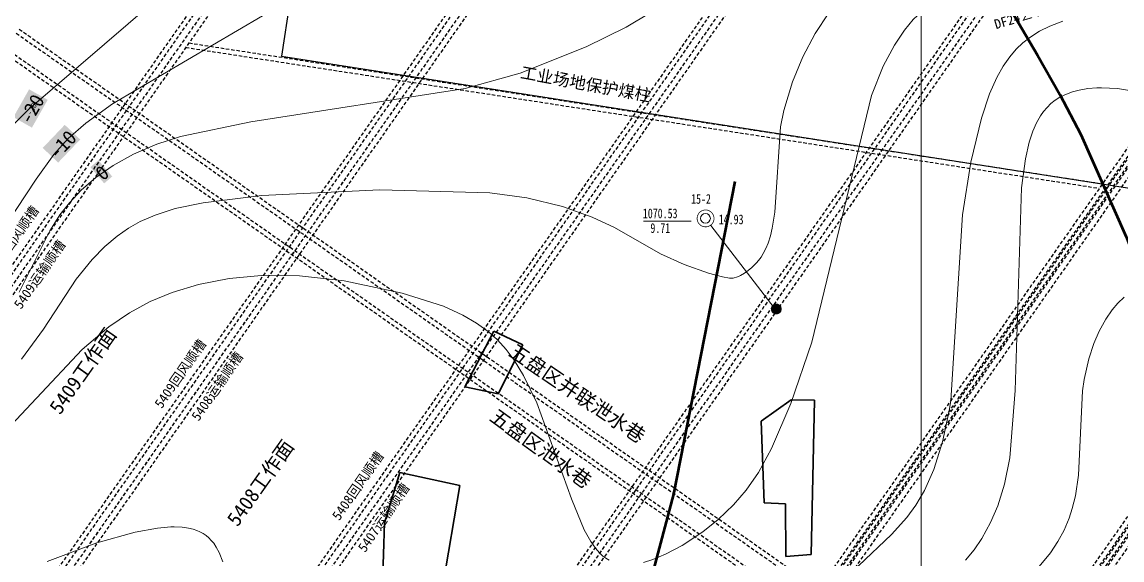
# Model space of a CAD drawing. Header units: inches. Extents: x 36473197 to 36486087, y 3899343 to 3911260.
# Drawn here: x 36477074 to 36478207, y 3906004 to 3906559 of the extents above; entities that cross this region are included whole.
import ezdxf
from ezdxf.enums import TextEntityAlignment as Align

# ---------------------------------------------------------------- set-up
doc = ezdxf.new("R2010")
doc.units = ezdxf.units.IN
doc.header["$MEASUREMENT"] = 0
doc.linetypes.add('虚线', pattern=[0.0045, 0.00175, -0.001, 0.00175])
doc.layers.get('Defpoints').update_dxf_attribs({"lineweight": 0})
for name, color, linetype, lineweight in [('4煤底板等值线', 7, 'Continuous', 0), ('五六盘区排水系统', 7, 'Continuous', 0), ('五盘区回采巷道', 7, 'Continuous', 0), ('向北背斜轴', 7, 'Continuous', 0), ('四盘区辅运巷', 7, 'Continuous', 0), ('居民地', 7, 'Continuous', 0), ('巷道注记', 7, 'Continuous', 0), ('注记', 7, 'Continuous', 0), ('等值线注记', 7, 'Continuous', 0), ('经纬网', 7, 'Continuous', 0), ('西区开拓设计', 7, 'Continuous', 0), ('钻孔', 7, 'Continuous', 0), ('钻孔变量', 7, 'Continuous', 0)]:
    doc.layers.add(name, color=color, linetype=linetype, lineweight=lineweight)
doc.layers.add('保护煤柱', color=7, linetype='Continuous', lineweight=0, true_color=0xff0042)
doc.layers.add('断层', color=9, linetype='Continuous', lineweight=0, true_color=0x808080)
doc.styles.add('仿宋', font='simfang.ttf')
doc.styles.add('宋体', font='SIMSUN.TTC')
doc.styles.add('新宋体', font='SIMSUN.TTC')
doc.styles.add('黑体', font='simhei.ttf')
doc.linetypes.add('保护煤柱', pattern='A,0.0195,-0.001,[6,西北矿业高家堡煤矿2022年采掘接续图(2022.8.14).shx,S=1.01575e-06,R=0,X=0,Y=0],0.0195', length=0.04)
doc.dimstyles.get("Standard").update_dxf_attribs({"dimtxt": 30, "dimasz": 20, "dimexe": 0.18, "dimexo": 0.0625, "dimgap": 0.09, "dimtad": 1, "dimdec": 0, "dimzin": 0, "dimdsep": 46, "dimtxsty": '仿宋', "dimcen": 0.09, "dimclrd": 150, "dimclre": 150, "dimadec": 0, "dimazin": 0, "dimtfac": 1, "dimtdec": 0, "dimtofl": 0, "dimtmove": 0, "dimatfit": 3, "dimfxl": 1, "dimtolj": 1, "dimtzin": 0, "dimlwd": 0, "dimarcsym": 0})

# ---------------------------------------------------------------- blocks, each defined once
blk = doc.blocks.new('*D204')
at = {"layer": 'Defpoints', "color": 0, "transparency": 16777216}
for p in [(36476925.5, 3911082.4), (36486060.1, 3904950), (36485936.1, 3904772.9)]:
    blk.add_point(p, dxfattribs=at)
at = {"layer": '四盘区辅运巷', "color": 150, "lineweight": -2, "transparency": 16777216}
for p, q in [((36476925.6, 3911082.4), (36477049.7, 3911259.7)), ((36485936.1, 3904772.9), (36486060.3, 3904950.2))]:
    blk.add_line(p, q, dxfattribs=at)
at = {"layer": '四盘区辅运巷', "color": 150, "lineweight": 0, "transparency": 16777216}
blk.add_line((36477066, 3911248.1), (36486043.8, 3904961.5), dxfattribs=at)
at = {"layer": '四盘区辅运巷', "color": 150, "transparency": 16777216}
for points in [[(36477067.9, 3911250.8), (36477064, 3911245.3), (36477049.6, 3911259.5)], [(36486045.7, 3904964.2), (36486041.9, 3904958.8), (36486060.1, 3904950)]]:
    blk.add_solid(points, dxfattribs=at)
at = {"layer": '四盘区辅运巷', "color": 0, "transparency": 16777216, "insert": (36481563.6, 3908117.3), "char_height": 30, "attachment_point": 5, "rotation": 324.9991, "style": '仿宋'}
blk.add_mtext('\\A1;1100', dxfattribs=at)

msp = doc.modelspace()

# ---------------------------------------------------------------- hatches: boundary and pattern name
at = {"layer": '等值线注记', "true_color": 0xffffff}
for points in [[(36477083.9, 3906449.7), (36477064.8, 3906460.5), (36477081, 3906489.2), (36477100.1, 3906478.3)], [(36477083.7, 3906461.1), (36477076.1, 3906465.5), (36477082.6, 3906476.9), (36477090.2, 3906472.6)], [(36477083.7, 3906461.1), (36477076.1, 3906465.5), (36477082.6, 3906476.9), (36477090.2, 3906472.6)], [(36477110.9, 3906413.7), (36477095, 3906428.8), (36477117.7, 3906452.6), (36477133.6, 3906437.5)], [(36477158.3, 3906392.3), (36477144.1, 3906409), (36477152.4, 3906416.1), (36477166.6, 3906399.4)]]:
    msp.add_hatch(color=7, dxfattribs=at).paths.add_polyline_path(points, flags=17)
at = {"layer": '钻孔变量'}
msp.add_hatch(color=7, dxfattribs=at).paths.add_polyline_path([(36477845.6, 3906262.9), (36477845.6, 3906263.4), (36477845.7, 3906263.8), (36477845.8, 3906264.2), (36477845.9, 3906264.7), (36477846.1, 3906265.1), (36477846.3, 3906265.4), (36477846.5, 3906265.8), (36477846.8, 3906266.2), (36477847.1, 3906266.5), (36477847.4, 3906266.8), (36477847.8, 3906267), (36477848.1, 3906267.3), (36477848.5, 3906267.5), (36477848.9, 3906267.7), (36477849.3, 3906267.8), (36477849.8, 3906267.9), (36477850.2, 3906267.9), (36477850.6, 3906268), (36477851.1, 3906267.9), (36477851.5, 3906267.9), (36477851.9, 3906267.8), (36477852.4, 3906267.7), (36477852.8, 3906267.5), (36477853.1, 3906267.3), (36477853.5, 3906267), (36477853.9, 3906266.8), (36477854.2, 3906266.5), (36477854.5, 3906266.2), (36477854.7, 3906265.8), (36477855, 3906265.4), (36477855.2, 3906265.1), (36477855.3, 3906264.7), (36477855.5, 3906264.2), (36477855.6, 3906263.8), (36477855.6, 3906263.4), (36477855.7, 3906262.9), (36477855.6, 3906262.5), (36477855.6, 3906262.1), (36477855.5, 3906261.6), (36477855.3, 3906261.2), (36477855.2, 3906260.8), (36477855, 3906260.4), (36477854.7, 3906260.1), (36477854.5, 3906259.7), (36477854.2, 3906259.4), (36477853.9, 3906259.1), (36477853.5, 3906258.8), (36477853.1, 3906258.6), (36477852.8, 3906258.4), (36477852.4, 3906258.2), (36477851.9, 3906258.1), (36477851.5, 3906258), (36477851.1, 3906257.9), (36477850.6, 3906257.9), (36477850.2, 3906257.9), (36477849.8, 3906258), (36477849.3, 3906258.1), (36477848.9, 3906258.2), (36477848.5, 3906258.4), (36477848.1, 3906258.6), (36477847.8, 3906258.8), (36477847.4, 3906259.1), (36477847.1, 3906259.4), (36477846.8, 3906259.7), (36477846.5, 3906260.1), (36477846.3, 3906260.4), (36477846.1, 3906260.8), (36477845.9, 3906261.2), (36477845.8, 3906261.6), (36477845.7, 3906262.1), (36477845.6, 3906262.5)], flags=17)

# ---------------------------------------------------------------- linework, layer by layer
at = {"layer": '4煤底板等值线', "color": 7, "linetype": 'Continuous', "lineweight": 0, "flags": 128}
for points in [[(36477256.4, 3906705.2), (36477263.4, 3906701.7), (36477267.4, 3906699.2), (36477270.8, 3906696.6), (36477273.5, 3906694.2), (36477275.7, 3906691.8), (36477277.3, 3906689.6), (36477278.6, 3906687.4), (36477279.7, 3906685.1), (36477280.4, 3906683.2), (36477281, 3906680.8), (36477281.4, 3906678.3), (36477281.5, 3906675.5), (36477281.3, 3906672.1), (36477280.8, 3906668.7), (36477279.7, 3906664.4), (36477278.2, 3906660.1), (36477276, 3906655), (36477270.5, 3906645.1), (36477262.1, 3906632.8), (36477250.4, 3906619.1), (36477209.8, 3906579.7), (36477080.6, 3906468.8), (36477026.5, 3906415.1)], [(36478195.8, 3906646.4), (36478157, 3906628.4), (36478042.2, 3906593), (36478027.3, 3906586.8), (36478016.6, 3906581.2), (36478008.3, 3906575.7), (36478000.5, 3906569.4), (36477991.8, 3906561), (36477982.7, 3906550.1), (36477972.4, 3906534.8), (36477960.9, 3906512.9), (36477948.9, 3906482.7), (36477887.1, 3906228.8), (36477865.7, 3906165.6), (36477845.8, 3906119.2), (36477832.2, 3906094.4), (36477819.6, 3906076.4), (36477806.7, 3906061.3), (36477790.9, 3906046.2), (36477775, 3906033.5), (36477753.6, 3906019.4), (36477736.7, 3906010.3), (36477723.6, 3906004.8), (36477714, 3906001.9)], [(36477424.3, 3906625.7), (36477166.8, 3906474.3), (36477139.3, 3906454.4), (36477121.3, 3906438.5), (36477106.4, 3906422.2), (36477088.1, 3906396.7), (36477036.2, 3906318)], [(36477070.9, 3906280.4), (36477102.3, 3906343.3), (36477112.8, 3906360), (36477122.5, 3906372.4), (36477134.7, 3906385.3), (36477149.6, 3906398.2), (36477167.6, 3906410.8), (36477188.5, 3906422.5), (36477212.4, 3906432.8), (36477236.8, 3906440.5), (36477309.4, 3906455.8), (36477530.2, 3906490.1), (36477586.7, 3906505.8), (36477654.9, 3906532.9), (36477695.9, 3906553.2), (36477720.8, 3906568)], [(36477073.1, 3906211.3), (36477095.8, 3906242), (36477129.5, 3906293.5), (36477145.8, 3906313.8), (36477159.1, 3906327.3), (36477171.6, 3906337.9), (36477183.2, 3906346), (36477195.5, 3906353), (36477210.8, 3906359.7), (36477231.5, 3906366.3), (36477260.4, 3906372.3), (36477320.7, 3906379.8), (36477442.4, 3906385.5), (36477555.5, 3906382.7), (36477593.8, 3906377.3), (36477630.3, 3906368.4), (36477661.1, 3906357.4), (36477683.9, 3906346.8), (36477731.4, 3906319.8), (36477755.6, 3906308.9), (36477780.9, 3906299.9), (36477795.1, 3906296.2), (36477802.5, 3906294.8), (36477804.3, 3906294.7), (36477805.2, 3906294.7), (36477806.3, 3906294.8), (36477807.4, 3906295), (36477809.6, 3906295.7), (36477811.7, 3906296.5), (36477813.8, 3906297.5), (36477817.8, 3906299.9), (36477821.7, 3906302.6), (36477825.4, 3906305.8), (36477830.6, 3906310.9), (36477833.7, 3906314.5), (36477835.1, 3906316.4), (36477837.3, 3906319.9), (36477840, 3906325.2), (36477842.2, 3906330.8), (36477844.7, 3906338.4), (36477846.5, 3906346.3), (36477849.1, 3906362.8), (36477855, 3906450.7), (36477858.5, 3906467.5), (36477867.4, 3906496.9), (36477877.9, 3906522.5), (36477890.8, 3906546.7), (36477904.9, 3906568)], [(36477867.3, 3905933.8), (36477969.5, 3906030.5), (36477985.3, 3906048.3), (36477994.4, 3906060.7), (36478003.3, 3906076), (36478012.9, 3906097.7), (36478022, 3906126.2), (36478028.9, 3906157.9), (36478030.6, 3906168.6), (36478042.5, 3906359.9), (36478051.1, 3906414), (36478061.9, 3906459.5), (36478070.4, 3906484.6), (36478078, 3906501.5), (36478084.5, 3906513.1), (36478091.4, 3906522.8), (36478097.9, 3906530.4), (36478104.6, 3906536.9), (36478111.9, 3906542.7), (36478121.9, 3906549), (36478132.5, 3906554.3), (36478145.8, 3906559.4)], [(36478045.7, 3906004.1), (36478054.6, 3906014.9), (36478062.4, 3906026.5), (36478071.4, 3906043), (36478078.7, 3906060.2), (36478085.7, 3906082.4), (36478091.2, 3906109.7), (36478096.8, 3906178.9), (36478103.3, 3906387.7), (36478107.2, 3906417.6), (36478111, 3906434.6), (36478114.9, 3906446.1), (36478118.7, 3906454.8), (36478122.7, 3906461.8), (36478126, 3906466.4), (36478129.6, 3906470.6), (36478133.6, 3906474.5), (36478138, 3906478), (36478142.8, 3906481), (36478148, 3906483.6), (36478155.7, 3906486.5), (36478162.5, 3906488.3), (36478171.7, 3906489.9), (36478181, 3906490.7), (36478185.7, 3906490.8), (36478202, 3906489.9), (36478225.1, 3906486.2)], [(36477678.4, 3906004.1), (36477675.2, 3906006.1), (36477672.1, 3906008.4), (36477668.5, 3906011.7), (36477664.5, 3906016.4), (36477659.5, 3906023.4), (36477652.9, 3906035.3), (36477639.6, 3906067.5), (36477604.1, 3906166.4), (36477590.4, 3906194.5), (36477580.8, 3906210.3), (36477572.4, 3906221.3), (36477563.4, 3906231.2), (36477553.7, 3906239.8), (36477541.9, 3906248.4), (36477527.9, 3906256.7), (36477508, 3906265.7), (36477465.4, 3906279.1), (36477405.6, 3906291.8), (36477359.4, 3906296.9), (36477320.3, 3906297.3), (36477286.9, 3906294.2), (36477255.4, 3906288.1), (36477228.2, 3906279.9), (36477205.8, 3906270.5), (36477184.5, 3906259), (36477163, 3906244.4), (36477135.8, 3906221.1), (36477041.3, 3906121)], [(36478209.1, 3906275.2), (36478202.6, 3906268.9), (36478196.7, 3906261.9), (36478190.1, 3906252.4), (36478183.4, 3906240.2), (36478177.7, 3906227.2), (36478172.6, 3906211.4), (36478167.9, 3906190.4), (36478166.1, 3906178.6), (36478162, 3906091.8), (36478158.8, 3906070.5), (36478155.6, 3906057.3), (36478152.4, 3906047.6), (36478147.1, 3906035.2), (36478140.6, 3906023.3), (36478133, 3906011.9), (36478121.4, 3905997.6)], [(36477099.7, 3906002.8), (36477150.7, 3906022.2), (36477190.1, 3906033), (36477213.2, 3906037.2), (36477226.8, 3906038.4), (36477230.5, 3906038.4), (36477238.7, 3906038.1), (36477245, 3906037.2), (36477249.9, 3906036), (36477253.6, 3906034.8), (36477257, 3906033.3), (36477260.2, 3906031.6), (36477263.2, 3906029.5), (36477266, 3906027.2), (36477268.6, 3906024.5), (36477271.1, 3906021.6), (36477273.8, 3906017.5), (36477276.8, 3906012), (36477280.6, 3906002.4)]]:
    msp.add_lwpolyline(points, dxfattribs=at)
at = {"layer": '五六盘区排水系统', "color": 30, "linetype": '虚线', "lineweight": 30, "ltscale": 2000, "true_color": 0xff7f00}
for p, q in [((36478650.3, 3907042.9), (36477063.9, 3904777.2)), ((36478653.6, 3907040.6), (36477067.1, 3904774.9)), ((36478828.9, 3906917.8), (36478004.8, 3905740.9)), ((36478832.2, 3906915.5), (36477360.4, 3904813.7)), ((36477017.2, 3906553.2), (36477973.9, 3905883.4)), ((36477067.8, 3906546.9), (36477973.6, 3905912.7)), ((36477070.8, 3906551.1), (36477979, 3905915.2)), ((36477056.9, 3906531.5), (36478120, 3905787.1))]:
    msp.add_line(p, q, dxfattribs=at)
at = {"layer": '五盘区回采巷道', "color": 7, "linetype": '虚线', "lineweight": 30, "ltscale": 2000}
for p, q in [((36477987.2, 3907627.3), (36476736.9, 3905841.7)), ((36477991.6, 3907624.9), (36476741, 3905838.8)), ((36477997.8, 3907621.5), (36476746.7, 3905834.8)), ((36478003, 3907618.6), (36476751.6, 3905831.3)), ((36478178.9, 3907521.1), (36476631.5, 3905311.1)), ((36478183.3, 3907518.6), (36476632.7, 3905304.1)), ((36478189.5, 3907515.2), (36476621.4, 3905275.8)), ((36478194.7, 3907512.3), (36476629.8, 3905277.3)), ((36478189.5, 3907515.2), (36476925.9, 3905710.6)), ((36478418.7, 3907462.5), (36477103.8, 3905584.7)), ((36478424, 3907459.6), (36477108.8, 3905581.3)), ((36478370.6, 3907414.8), (36477094, 3905591.6)), ((36478370.6, 3907414.8), (36477094, 3905591.6)), ((36478370.6, 3907414.8), (36477094, 3905591.6)), ((36478375, 3907412.4), (36477098.1, 3905588.7)), ((36478375, 3907412.4), (36477098.1, 3905588.7)), ((36478375, 3907412.4), (36477098.1, 3905588.7)), ((36478615.7, 3907353.3), (36476869.1, 3904858.9)), ((36478610.4, 3907356.2), (36477283, 3905460.6)), ((36478615.7, 3907353.3), (36477288, 3905457.1)), ((36478562.4, 3907308.5), (36477273.2, 3905467.4)), ((36478562.4, 3907308.5), (36477273.2, 3905467.4)), ((36478562.4, 3907308.5), (36477273.2, 3905467.4)), ((36478566.7, 3907306.1), (36477277.3, 3905464.6)), ((36478566.7, 3907306.1), (36477277.3, 3905464.6)), ((36478566.7, 3907306.1), (36477277.3, 3905464.6)), ((36478802.1, 3907250), (36477461.6, 3905335.4)), ((36478807.4, 3907247), (36477466.5, 3905332)), ((36478754.1, 3907202.3), (36477451.7, 3905342.3)), ((36478754.1, 3907202.3), (36477451.7, 3905342.3)), ((36478754.1, 3907202.3), (36477451.7, 3905342.3)), ((36478758.5, 3907199.8), (36477455.8, 3905339.5)), ((36478758.5, 3907199.8), (36477455.8, 3905339.5)), ((36478758.5, 3907199.8), (36477455.8, 3905339.5)), ((36478872.4, 3906970.2), (36477640.2, 3905210.4)), ((36478877.3, 3906966.7), (36477645.1, 3905207)), ((36477630.3, 3905217.3), (36478844.1, 3906950.7)), ((36478848.2, 3906947.9), (36477634.4, 3905214.4))]:
    msp.add_line(p, q, dxfattribs=at)
at = {"layer": '保护煤柱', "color": 1, "linetype": '保护煤柱', "lineweight": 30, "ltscale": 3750, "true_color": 0xff0000}
for p, q in [((36477349.7, 3906579.6), (36477340.8, 3906523.3)), ((36477340.8, 3906523.3), (36478248, 3906382.3))]:
    msp.add_line(p, q, dxfattribs=at)
at = {"layer": '向北背斜轴', "color": 1, "lineweight": 100, "true_color": 0xff0000, "flags": 128}
for points in [[(36478083.8, 3906586.1), (36478096.2, 3906564.5), (36478119.6, 3906524.2), (36478142.6, 3906483.7), (36478164.5, 3906442.7), (36478211.1, 3906337.4), (36478252.8, 3906229.7), (36478292.4, 3906121.1), (36478331.4, 3906012.3), (36478331.5, 3906012.2), (36478331.5, 3906012.2), (36478331.5, 3906012.1), (36478373.4, 3905889.4)], [(36477807.8, 3906394.2), (36477744.8, 3906072.2), (36477716.6, 3905966.2), (36477674.2, 3905846), (36477668.6, 3905825.8), (36477664.3, 3905805.3), (36477661.6, 3905780.5), (36477662.5, 3905681.1), (36477668.5, 3905609.8), (36477684.2, 3905521.5), (36477707, 3905441.3), (36477735.4, 3905370), (36477768, 3905307.7), (36477823.5, 3905227.1), (36477918.2, 3905103), (36477968.6, 3905021.2), (36478092.4, 3904756.7)]]:
    msp.add_lwpolyline(points, dxfattribs=at)
at = {"layer": '居民地', "color": 254, "linetype": 'Continuous', "lineweight": 35, "true_color": 0xd7d7d7}
for p, q in [((36477529.9, 3906182.8, 0.2), (36477559.8, 3906240, 0.2)), ((36477559.8, 3906240, 0.2), (36477589.6, 3906226, 0.2)), ((36477589.6, 3906226, 0.2), (36477564, 3906175.6, 0.2)), ((36477564, 3906175.6, 0.2), (36477529.9, 3906182.8, 0.2)), ((36477866.1, 3906169.2, 0.2), (36477835.2, 3906147.5, 0.2)), ((36477890.1, 3906168.9, 0.2), (36477866.1, 3906169.2, 0.2)), ((36477886.5, 3906010.2, 0.2), (36477890.1, 3906168.9, 0.2)), ((36477835.2, 3906147.5, 0.2), (36477838.1, 3906063.2, 0.2)), ((36477447.2, 3906042.8, 0.2), (36477462.8, 3906094.4, 0.2)), ((36477462.8, 3906094.4, 0.2), (36477524.6, 3906081.2, 0.2)), ((36477524.6, 3906081.2, 0.2), (36477504.9, 3905965.2, 0.2)), ((36477838.1, 3906063.2, 0.2), (36477860.1, 3906062.1, 0.2)), ((36477860.1, 3906062.1, 0.2), (36477860.5, 3906008, 0.2)), ((36477440, 3905835.2, 0.2), (36477447.2, 3906042.8, 0.2)), ((36477860.5, 3906008, 0.2), (36477886.5, 3906010.2, 0.2))]:
    msp.add_line(p, q, dxfattribs=at)
at = {"layer": '经纬网', "color": 7, "linetype": 'Continuous', "lineweight": 9}
msp.add_line((36478000, 3909089), (36478000, 3902651.2), dxfattribs=at)
at = {"layer": '西区开拓设计', "color": 7, "linetype": '虚线', "lineweight": 30, "ltscale": 2000}
for p, q in [((36477242.5, 3906532.3), (36478183.4, 3906387.3)), ((36477245.7, 3906536.9), (36478186.6, 3906391.9))]:
    msp.add_line(p, q, dxfattribs=at)
at = {"layer": '钻孔', "color": 7, "const_width": 0.75}
msp.add_lwpolyline([(36477786.5, 3906356.2, -1), (36477769.1, 3906356.2, -1), (36477786.5, 3906356.2)], format="xyb", dxfattribs=at)
at = {"layer": '钻孔', "color": 7, "linetype": 'Continuous', "flags": 128}
msp.add_lwpolyline([(36477713.7, 3906353.4), (36477763, 3906353.4)], dxfattribs=at)
at = {"layer": '钻孔', "flags": 128}
msp.add_lwpolyline([(36477783.3, 3906349), (36477851.8, 3906259.7)], dxfattribs=at)
at = {"layer": '钻孔', "color": 7, "linetype": 'Continuous', "lineweight": 0}
msp.add_circle((36477777.7, 3906356.2), 5.02, dxfattribs=at)
at = {"layer": '钻孔变量', "color": 7}
msp.add_lwpolyline([(36477845.6, 3906262.9), (36477845.6, 3906263.4), (36477845.7, 3906263.8), (36477845.8, 3906264.2), (36477845.9, 3906264.7), (36477846.1, 3906265.1), (36477846.3, 3906265.4), (36477846.5, 3906265.8), (36477846.8, 3906266.2), (36477847.1, 3906266.5), (36477847.4, 3906266.8), (36477847.8, 3906267), (36477848.1, 3906267.3), (36477848.5, 3906267.5), (36477848.9, 3906267.7), (36477849.3, 3906267.8), (36477849.8, 3906267.9), (36477850.2, 3906267.9), (36477850.6, 3906268), (36477851.1, 3906267.9), (36477851.5, 3906267.9), (36477851.9, 3906267.8), (36477852.4, 3906267.7), (36477852.8, 3906267.5), (36477853.1, 3906267.3), (36477853.5, 3906267), (36477853.9, 3906266.8), (36477854.2, 3906266.5), (36477854.5, 3906266.2), (36477854.7, 3906265.8), (36477855, 3906265.4), (36477855.2, 3906265.1), (36477855.3, 3906264.7), (36477855.5, 3906264.2), (36477855.6, 3906263.8), (36477855.6, 3906263.4), (36477855.7, 3906262.9), (36477855.6, 3906262.5), (36477855.6, 3906262.1), (36477855.5, 3906261.6), (36477855.3, 3906261.2), (36477855.2, 3906260.8), (36477855, 3906260.4), (36477854.7, 3906260.1), (36477854.5, 3906259.7), (36477854.2, 3906259.4), (36477853.9, 3906259.1), (36477853.5, 3906258.8), (36477853.1, 3906258.6), (36477852.8, 3906258.4), (36477852.4, 3906258.2), (36477851.9, 3906258.1), (36477851.5, 3906258), (36477851.1, 3906257.9), (36477850.6, 3906257.9), (36477850.2, 3906257.9), (36477849.8, 3906258), (36477849.3, 3906258.1), (36477848.9, 3906258.2), (36477848.5, 3906258.4), (36477848.1, 3906258.6), (36477847.8, 3906258.8), (36477847.4, 3906259.1), (36477847.1, 3906259.4), (36477846.8, 3906259.7), (36477846.5, 3906260.1), (36477846.3, 3906260.4), (36477846.1, 3906260.8), (36477845.9, 3906261.2), (36477845.8, 3906261.6), (36477845.7, 3906262.1), (36477845.6, 3906262.5), (36477845.6, 3906262.9)], dxfattribs=at)

# ---------------------------------------------------------------- texts
at = {"layer": '保护煤柱', "color": 1, "lineweight": 30, "true_color": 0xff0000, "style": '宋体'}
msp.add_text('工业场地保护煤柱', height=12.5, rotation=349.6394, dxfattribs=at).set_placement((36477586.3, 3906500.9))
at = {"layer": '巷道注记', "style": '仿宋'}
for s, rotation, p in [('五盘区并联泄水巷', 325.8294, (36477573.8, 3906215.8, -394.1)), ('五盘区泄水巷', 324.0299, (36477554.2, 3906149.2, -394.1))]:
    msp.add_text(s, height=15, rotation=rotation, dxfattribs=at).set_placement(p)
at = {"layer": '断层', "color": 1, "lineweight": 30, "true_color": 0xff0000, "insert": (36478074.1, 3906560.6), "char_height": 20, "width": 302.9, "attachment_point": 1, "rotation": 16.7114, "style": '黑体'}
msp.add_mtext('{\\fSimSun|b0|i0|c134|p2;\\H0.5x;\\C1;DF24∠45～50°H=0～5m\\fSimHei|b0|i0|c134|p49;\\H2x;\\C256;\\P}', dxfattribs=at)
at = {"layer": '注记', "style": '黑体'}
for s, p in [('5409工作面', (36477112.9, 3906153.1)), ('5408工作面', (36477295.8, 3906037.8))]:
    msp.add_text(s, height=15, rotation=54.7902, dxfattribs=at).set_placement(p)
at = {"layer": '等值线注记', "color": 18, "true_color": 0x000000, "style": '新宋体'}
for s, height, rotation, p in [('-20', 15, 60.4331, (36477083.6, 3906468.8)), ('-20', 6, 60.4331, (36477083.6, 3906468.8)), ('-20', 6, 60.4331, (36477083.6, 3906468.8)), ('-10', 15, 46.3489, (36477115.3, 3906432.2)), ('0', 15, 40.3379, (36477156.2, 3906403.1))]:
    msp.add_text(s, height=height, rotation=rotation, dxfattribs=at).set_placement(p, align=Align.MIDDLE)
at = {"layer": '西区开拓设计', "lineweight": 30, "style": '仿宋'}
for s, p in [('5410回风顺槽', (36477045.3, 3906297.2, 0)), ('5409运输顺槽', (36477072.7, 3906262, 0)), ('5409回风顺槽', (36477217.6, 3906159.7, 0)), ('5408运输顺槽', (36477255.6, 3906146.7, 0)), ('5408回风顺槽', (36477400.5, 3906044.3, 0)), ('5407运输顺槽', (36477427.1, 3906011.5, 0))]:
    msp.add_text(s, height=10, rotation=55.4992, dxfattribs=at).set_placement(p)
at = {"layer": '钻孔', "color": 7, "style": '宋体', "width": 0.75}
for s, p in [('15-2', (36477762.9, 3906371.3)), ('9.71', (36477721, 3906341.3)), ('14.93', (36477791.4, 3906350.2))]:
    msp.add_text(s, height=10, dxfattribs=at).set_placement(p)
at = {"layer": '钻孔', "color": 1, "true_color": 0xff0000, "style": '宋体', "width": 0.75}
msp.add_text('1070.53', height=10, dxfattribs=at).set_placement((36477713.2, 3906356.4))

# ---------------------------------------------------------------- dimensions: what is measured, and where the dimension line sits
at = {"layer": '四盘区辅运巷'}
dim = msp.add_aligned_dim(p1=(36476925.5, 3911082.4), p2=(36485936.1, 3904772.9), distance=216.3, text='1100', dimstyle='Standard', dxfattribs=at)
dim.commit()
dim.dimension.update_dxf_attribs({"geometry": '*D204', "text_midpoint": (36481563.6, 3908117.3)})

doc.saveas('drawing.dxf')
